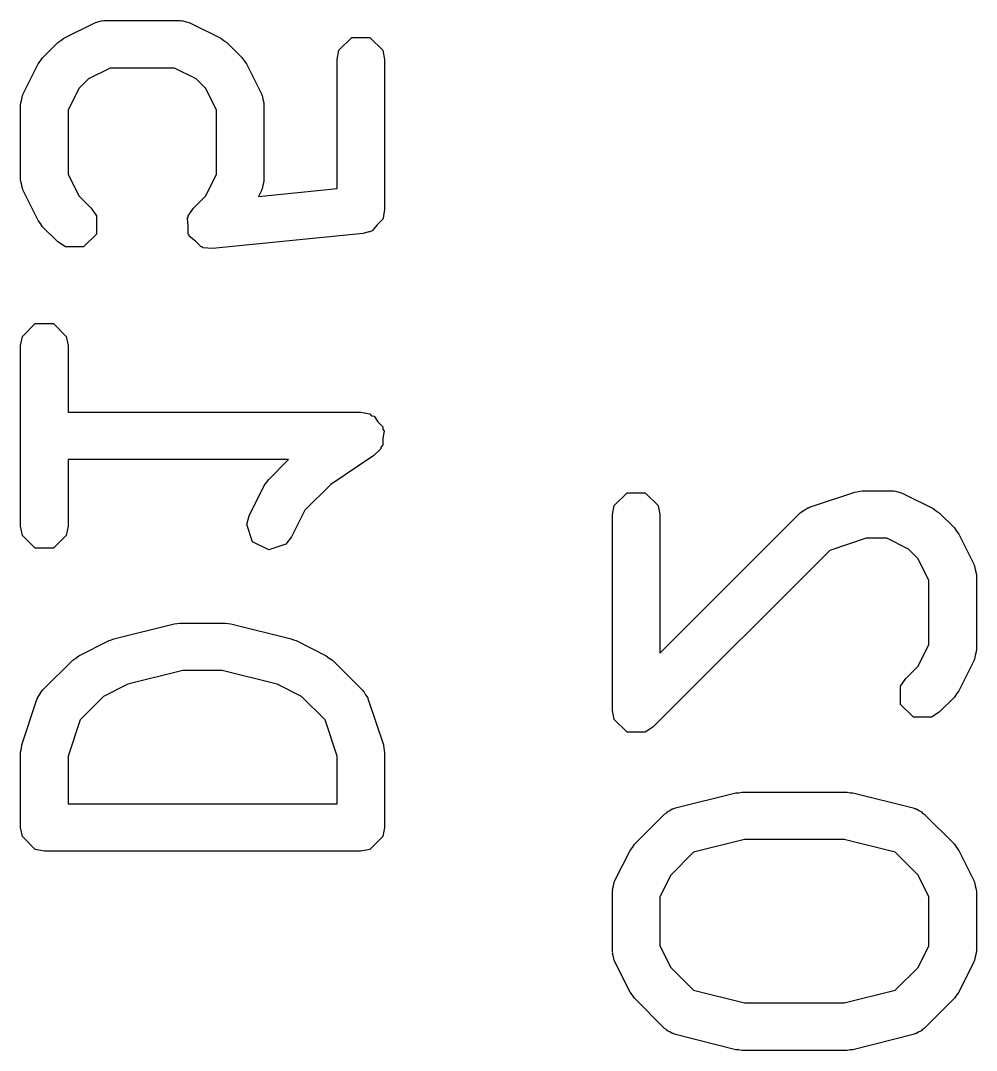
# Model space of a CAD drawing. Extents: x 94.3 to 121.8, y -81.7 to -63.9.
# Drawn here: x 109.328 to 110.862, y -70.477 to -68.823 of the extents above; entities that cross this region are included whole.
import ezdxf

# ---------------------------------------------------------------- set-up
doc = ezdxf.new("R2010")
doc.units = 0
doc.layers.add('BLACK', color=7, linetype='CONTINUOUS')

msp = doc.modelspace()

# ---------------------------------------------------------------- linework, layer by layer
at = {"layer": 'BLACK', "linetype": 'CONTINUOUS'}
for p, q in [((109.454303, -68.824619), (109.460193, -68.823007)), ((109.460193, -68.823007), (109.461021, -68.823283)), ((109.461021, -68.823283), (109.462894, -68.822911)), ((109.462894, -68.822911), (109.583846, -68.822911)), ((109.583846, -68.822911), (109.585717, -68.823283)), ((109.585717, -68.823283), (109.586547, -68.823007)), ((109.586547, -68.823007), (109.592436, -68.824619)), ((109.397474, -68.851123), (109.445855, -68.826933)), ((109.445855, -68.826933), (109.447696, -68.826428)), ((109.447696, -68.826428), (109.448314, -68.825811)), ((109.448314, -68.825811), (109.454303, -68.824619)), ((109.592436, -68.824619), (109.598426, -68.825811)), ((109.598426, -68.825811), (109.599043, -68.826428)), ((109.599043, -68.826428), (109.600885, -68.826933)), ((109.600885, -68.826933), (109.649265, -68.851123)), ((109.387572, -68.85826), (109.392651, -68.854865)), ((109.392651, -68.854865), (109.397474, -68.851123)), ((109.649265, -68.851123), (109.654084, -68.854863)), ((109.654084, -68.854863), (109.659168, -68.85826)), ((109.838932, -68.870621), (109.859552, -68.850001)), ((109.859552, -68.850001), (109.888712, -68.850001)), ((109.888712, -68.850001), (109.909332, -68.870621)), ((109.363382, -68.882452), (109.387572, -68.85826)), ((109.659168, -68.85826), (109.683359, -68.882451)), ((109.836032, -68.885201), (109.838932, -68.870621)), ((109.909332, -68.870621), (109.912232, -68.885201)), ((109.356246, -68.892353), (109.359988, -68.88753)), ((109.359988, -68.88753), (109.363382, -68.882452)), ((109.683359, -68.882451), (109.686753, -68.88753)), ((109.686753, -68.88753), (109.690496, -68.892353)), ((109.836032, -69.092625), (109.836032, -68.885201)), ((109.912232, -68.885201), (109.912232, -69.127106)), ((109.332054, -68.940734), (109.356246, -68.892353)), ((109.471888, -68.899111), (109.437082, -68.916514)), ((109.574851, -68.899111), (109.471888, -68.899111)), ((109.609658, -68.916514), (109.574851, -68.899111)), ((109.690496, -68.892353), (109.714686, -68.940734)), ((109.437082, -68.916514), (109.421636, -68.931959)), ((109.625105, -68.931961), (109.609658, -68.916514)), ((109.421636, -68.931959), (109.404232, -68.966768)), ((109.642508, -68.966767), (109.625105, -68.931961)), ((109.328128, -68.955072), (109.32974, -68.949182)), ((109.328404, -68.955901), (109.328128, -68.955072)), ((109.32974, -68.949182), (109.330932, -68.943193)), ((109.330932, -68.943193), (109.331549, -68.942575)), ((109.331549, -68.942575), (109.332054, -68.940734)), ((109.714686, -68.940734), (109.71519, -68.942575)), ((109.71519, -68.942575), (109.715808, -68.943193)), ((109.715808, -68.943193), (109.716999, -68.949182)), ((109.716999, -68.949182), (109.718612, -68.955072)), ((109.718612, -68.955072), (109.718335, -68.9559)), ((109.328032, -68.957773), (109.328404, -68.955901)), ((109.328032, -69.078725), (109.328032, -68.957773)), ((109.404232, -68.966768), (109.404232, -69.069729)), ((109.642508, -69.069731), (109.642508, -68.966767)), ((109.718335, -68.9559), (109.718708, -68.957773)), ((109.718708, -68.957773), (109.718708, -69.078725)), ((109.404232, -69.069729), (109.421636, -69.104538)), ((109.625105, -69.104537), (109.642508, -69.069731)), ((109.328404, -69.080596), (109.328032, -69.078725)), ((109.328128, -69.081426), (109.328404, -69.080596)), ((109.32974, -69.087315), (109.328128, -69.081426)), ((109.330932, -69.093305), (109.32974, -69.087315)), ((109.716999, -69.087315), (109.715808, -69.093305)), ((109.718612, -69.081426), (109.716999, -69.087315)), ((109.718708, -69.078725), (109.718335, -69.080597)), ((109.718335, -69.080597), (109.718612, -69.081426)), ((109.331549, -69.093922), (109.330932, -69.093305)), ((109.332054, -69.095764), (109.331549, -69.093922)), ((109.356246, -69.144145), (109.332054, -69.095764)), ((109.605286, -69.124356), (109.625105, -69.104537)), ((109.70995, -69.105234), (109.836032, -69.092625)), ((109.714686, -69.095764), (109.70995, -69.105234)), ((109.71519, -69.093922), (109.714686, -69.095764)), ((109.715808, -69.093305), (109.71519, -69.093922)), ((109.421636, -69.104538), (109.441455, -69.124357)), ((109.441455, -69.124357), (109.449713, -69.136718)), ((109.449713, -69.136718), (109.449713, -69.165879)), ((109.597027, -69.136716), (109.605286, -69.124356)), ((109.597027, -69.138732), (109.597027, -69.136716)), ((109.912232, -69.127106), (109.910419, -69.136217)), ((109.910419, -69.136217), (109.910609, -69.138111)), ((109.359988, -69.148967), (109.356246, -69.144145)), ((109.363382, -69.154046), (109.359988, -69.148967)), ((109.387572, -69.178238), (109.363382, -69.154046)), ((109.595751, -69.140292), (109.597027, -69.138732)), ((109.597027, -69.153054), (109.595751, -69.140292)), ((109.597027, -69.165878), (109.597027, -69.153054)), ((109.900266, -69.150751), (109.892143, -69.16068)), ((109.909332, -69.141686), (109.900266, -69.150751)), ((109.909861, -69.139024), (109.909332, -69.141686)), ((109.910609, -69.138111), (109.909861, -69.139024)), ((109.449713, -69.165879), (109.429093, -69.186497)), ((109.598451, -69.167302), (109.597027, -69.165878)), ((109.598652, -69.169307), (109.598451, -69.167302)), ((109.608573, -69.177424), (109.598652, -69.169307)), ((109.877924, -69.165017), (109.636018, -69.189208)), ((109.886812, -69.162306), (109.877924, -69.165017)), ((109.888712, -69.162306), (109.886812, -69.162306)), ((109.889545, -69.161472), (109.888712, -69.162306)), ((109.892143, -69.16068), (109.889545, -69.161472)), ((109.399932, -69.186497), (109.387572, -69.178238)), ((109.429093, -69.186497), (109.399932, -69.186497)), ((109.617646, -69.186497), (109.608573, -69.177424)), ((109.619662, -69.186497), (109.617646, -69.186497)), ((109.621222, -69.187773), (109.619662, -69.186497)), ((109.636018, -69.189208), (109.621222, -69.187773)), ((109.330932, -69.330241), (109.351552, -69.309621)), ((109.351552, -69.309621), (109.380712, -69.309621)), ((109.380712, -69.309621), (109.401332, -69.330241)), ((109.328032, -69.344821), (109.330932, -69.330241)), ((109.401332, -69.330241), (109.404232, -69.344821)), ((109.328032, -69.635107), (109.328032, -69.344821)), ((109.404232, -69.344821), (109.404232, -69.451864)), ((109.404232, -69.451864), (109.874132, -69.451864)), ((109.874132, -69.451864), (109.888712, -69.454764)), ((109.888712, -69.454764), (109.891485, -69.457537)), ((109.891485, -69.457537), (109.895333, -69.458307)), ((109.895333, -69.458307), (109.901488, -69.46754)), ((109.901488, -69.46754), (109.909332, -69.475384)), ((109.909332, -69.475384), (109.909332, -69.479305)), ((109.909332, -69.479305), (109.911508, -69.48257)), ((109.911508, -69.48257), (109.909332, -69.493449)), ((109.909332, -69.493449), (109.909332, -69.504544)), ((109.905789, -69.511164), (109.895266, -69.521665)), ((109.906558, -69.507317), (109.905789, -69.511164)), ((109.909332, -69.504544), (109.906558, -69.507317)), ((109.75796, -69.528064), (109.404232, -69.528064)), ((109.404232, -69.528064), (109.404232, -69.635107)), ((109.726239, -69.559785), (109.75796, -69.528064)), ((109.895266, -69.521665), (109.825836, -69.567951)), ((109.719103, -69.569687), (109.72284, -69.56487)), ((109.72284, -69.56487), (109.726239, -69.559785)), ((109.694911, -69.618068), (109.719103, -69.569687)), ((109.825836, -69.567951), (109.784492, -69.609295)), ((110.280932, -69.601765), (110.301552, -69.581145)), ((110.301552, -69.581145), (110.330712, -69.581145)), ((110.330712, -69.581145), (110.351332, -69.601765)), ((110.59437, -69.60439), (110.66694, -69.5802)), ((110.66694, -69.5802), (110.673, -69.579436)), ((110.673, -69.579436), (110.678989, -69.578245)), ((110.678989, -69.578245), (110.72737, -69.578245)), ((110.72737, -69.578245), (110.729241, -69.578617)), ((110.729241, -69.578617), (110.730071, -69.578341)), ((110.730071, -69.578341), (110.73596, -69.579953)), ((110.73596, -69.579953), (110.74195, -69.581145)), ((110.74195, -69.581145), (110.742567, -69.581762)), ((110.742567, -69.581762), (110.744409, -69.582267)), ((110.744409, -69.582267), (110.792789, -69.606457)), ((109.784492, -69.609295), (109.763067, -69.652146)), ((110.278032, -69.616345), (110.280932, -69.601765)), ((110.278032, -69.930821), (110.278032, -69.616345)), ((110.351332, -69.601765), (110.354232, -69.616345)), ((110.354232, -69.838839), (110.579477, -69.613595)), ((110.354232, -69.616345), (110.354232, -69.838839)), ((110.579477, -69.613595), (110.581063, -69.612534)), ((110.581063, -69.612534), (110.581455, -69.611752)), ((110.581455, -69.611752), (110.586765, -69.608725)), ((110.586765, -69.608725), (110.591837, -69.605336)), ((110.591837, -69.605336), (110.59271, -69.605336)), ((110.59271, -69.605336), (110.59437, -69.60439)), ((110.792789, -69.606457), (110.797608, -69.610197)), ((110.797608, -69.610197), (110.802692, -69.613594)), ((110.802692, -69.613594), (110.826883, -69.637785)), ((109.690985, -69.632406), (109.694911, -69.618068)), ((109.700206, -69.66007), (109.690985, -69.632406)), ((109.330932, -69.649687), (109.328032, -69.635107)), ((109.351552, -69.670307), (109.330932, -69.649687)), ((109.401332, -69.649687), (109.380712, -69.670307)), ((109.404232, -69.635107), (109.401332, -69.649687)), ((110.826883, -69.637785), (110.830277, -69.642864)), ((110.830277, -69.642864), (110.83402, -69.647687)), ((110.83402, -69.647687), (110.85821, -69.696068)), ((109.726288, -69.673111), (109.700206, -69.66007)), ((109.753952, -69.66389), (109.726288, -69.673111)), ((109.763067, -69.652146), (109.753952, -69.66389)), ((110.685172, -69.654445), (110.626997, -69.673836)), ((110.718375, -69.654445), (110.685172, -69.654445)), ((110.753182, -69.671848), (110.718375, -69.654445)), ((109.380712, -69.670307), (109.351552, -69.670307)), ((110.626997, -69.673836), (110.343073, -69.957762)), ((110.768629, -69.687295), (110.753182, -69.671848)), ((110.786032, -69.722101), (110.768629, -69.687295)), ((110.85821, -69.696068), (110.858714, -69.697909)), ((110.858714, -69.697909), (110.859332, -69.698527)), ((110.859332, -69.698527), (110.860523, -69.704516)), ((110.860523, -69.704516), (110.862136, -69.710406)), ((110.862136, -69.710406), (110.861859, -69.711234)), ((110.861859, -69.711234), (110.862232, -69.713107)), ((110.862232, -69.713107), (110.862232, -69.834059)), ((110.786032, -69.825065), (110.786032, -69.722101)), ((109.477843, -69.815859), (109.574605, -69.791668)), ((109.574605, -69.791668), (109.579265, -69.791441)), ((109.579265, -69.791441), (109.583846, -69.79053)), ((109.583846, -69.79053), (109.656418, -69.79053)), ((109.656418, -69.79053), (109.660998, -69.791441)), ((109.660998, -69.791441), (109.665659, -69.791668)), ((109.665659, -69.791668), (109.762421, -69.815859)), ((109.421664, -69.842933), (109.470045, -69.818743)), ((109.470045, -69.818743), (109.474071, -69.81764)), ((109.474071, -69.81764), (109.477843, -69.815859)), ((109.762421, -69.815859), (109.766192, -69.81764)), ((109.766192, -69.81764), (109.770219, -69.818743)), ((109.770219, -69.818743), (109.818599, -69.842933)), ((110.768629, -69.859871), (110.786032, -69.825065)), ((109.411762, -69.850071), (109.416832, -69.846683)), ((109.416832, -69.846683), (109.421664, -69.842933)), ((109.818599, -69.842933), (109.823418, -69.846673)), ((109.823418, -69.846673), (109.828502, -69.85007)), ((110.859332, -69.848639), (110.858714, -69.849256)), ((110.860523, -69.842649), (110.859332, -69.848639)), ((110.862136, -69.83676), (110.860523, -69.842649)), ((110.862232, -69.834059), (110.861859, -69.835931)), ((110.861859, -69.835931), (110.862136, -69.83676)), ((109.363382, -69.898452), (109.411762, -69.850071)), ((109.828502, -69.85007), (109.876883, -69.898451)), ((110.74881, -69.87969), (110.768629, -69.859871)), ((110.85821, -69.851098), (110.83402, -69.899479)), ((110.858714, -69.849256), (110.85821, -69.851098)), ((109.588535, -69.86673), (109.500383, -69.888768)), ((109.651729, -69.86673), (109.588535, -69.86673)), ((109.739879, -69.888767), (109.651729, -69.86673)), ((110.740551, -69.89205), (110.74881, -69.87969)), ((109.362322, -69.900037), (109.363382, -69.898452)), ((109.500383, -69.888768), (109.461272, -69.908324)), ((109.778992, -69.908324), (109.739879, -69.888767)), ((109.876883, -69.898451), (109.877943, -69.900038)), ((110.740551, -69.921212), (110.740551, -69.89205)), ((109.329987, -69.985916), (109.354178, -69.913343)), ((109.354178, -69.913343), (109.355123, -69.911685)), ((109.355123, -69.910812), (109.358513, -69.905738)), ((109.355123, -69.911685), (109.355123, -69.910812)), ((109.358513, -69.905738), (109.36154, -69.900429)), ((109.36154, -69.900429), (109.362322, -69.900037)), ((109.461272, -69.908324), (109.423623, -69.945972)), ((109.816641, -69.945973), (109.778992, -69.908324)), ((109.877943, -69.900038), (109.878725, -69.900429)), ((109.878725, -69.900429), (109.881746, -69.905728)), ((109.881746, -69.905728), (109.885142, -69.910811)), ((109.885142, -69.910811), (109.885142, -69.911686)), ((109.885142, -69.911686), (109.886087, -69.913344)), ((109.886087, -69.913344), (109.910277, -69.985916)), ((110.826883, -69.909381), (110.802692, -69.933572)), ((110.830277, -69.904301), (110.826883, -69.909381)), ((110.83402, -69.899479), (110.830277, -69.904301)), ((110.280932, -69.945401), (110.278032, -69.930821)), ((110.76117, -69.941831), (110.740551, -69.921212)), ((109.423623, -69.945972), (109.404232, -70.004147)), ((109.836032, -70.004146), (109.816641, -69.945973)), ((110.280932, -69.945402), (110.280932, -69.945401)), ((110.301551, -69.966021), (110.280932, -69.945402)), ((110.790332, -69.941831), (110.76117, -69.941831)), ((110.802692, -69.933572), (110.790332, -69.941831)), ((110.343073, -69.957762), (110.330713, -69.966021)), ((110.301552, -69.966021), (110.301551, -69.966021)), ((110.330712, -69.966021), (110.301552, -69.966021)), ((110.330713, -69.966021), (110.330712, -69.966021)), ((109.328032, -69.997964), (109.329223, -69.991974)), ((109.329223, -69.991974), (109.329987, -69.985916)), ((109.910277, -69.985916), (109.91104, -69.991973)), ((109.91104, -69.991973), (109.912232, -69.997964)), ((109.328032, -70.118916), (109.328032, -69.997964)), ((109.404232, -70.004147), (109.404232, -70.080816)), ((109.836032, -70.080816), (109.836032, -70.004146)), ((109.912232, -69.997964), (109.912232, -70.118916)), ((110.379463, -70.087382), (110.476225, -70.063191)), ((110.476225, -70.063191), (110.480888, -70.062964)), ((110.480888, -70.062964), (110.485465, -70.062054)), ((110.485465, -70.062054), (110.654799, -70.062054)), ((110.654799, -70.062054), (110.659379, -70.062965)), ((110.659379, -70.062965), (110.664039, -70.063192)), ((110.664039, -70.063192), (110.760802, -70.087382)), ((109.404232, -70.080816), (109.836032, -70.080816)), ((110.361762, -70.097404), (110.365192, -70.095111)), ((110.365192, -70.095111), (110.366021, -70.093731)), ((110.366021, -70.093731), (110.370243, -70.091736)), ((110.370243, -70.091736), (110.374122, -70.089145)), ((110.374122, -70.089145), (110.37573, -70.089144)), ((110.37573, -70.089144), (110.379463, -70.087382)), ((110.760802, -70.087382), (110.764532, -70.089144)), ((110.764532, -70.089144), (110.766142, -70.089144)), ((110.766142, -70.089144), (110.770024, -70.091738)), ((110.770024, -70.091738), (110.774243, -70.093731)), ((110.774243, -70.093731), (110.77507, -70.095109)), ((110.77507, -70.095109), (110.778502, -70.097403)), ((110.313382, -70.145785), (110.361762, -70.097404)), ((110.778502, -70.097403), (110.826883, -70.145784)), ((109.330932, -70.133496), (109.328032, -70.118916)), ((109.912232, -70.118916), (109.909332, -70.133496)), ((109.351552, -70.154116), (109.330932, -70.133496)), ((109.909332, -70.133496), (109.888712, -70.154116)), ((110.309988, -70.150863), (110.313382, -70.145785)), ((110.490154, -70.138254), (110.408182, -70.158746)), ((110.650111, -70.138254), (110.490154, -70.138254)), ((110.732082, -70.158747), (110.650111, -70.138254)), ((110.826883, -70.145784), (110.830277, -70.150863)), ((109.366132, -70.157016), (109.351552, -70.154116)), ((109.874132, -70.157016), (109.366132, -70.157016)), ((109.888712, -70.154116), (109.874132, -70.157016)), ((110.282054, -70.204067), (110.306246, -70.155686)), ((110.306246, -70.155686), (110.309988, -70.150863)), ((110.408182, -70.158746), (110.371636, -70.195292)), ((110.768629, -70.195294), (110.732082, -70.158747)), ((110.830277, -70.150863), (110.83402, -70.155686)), ((110.83402, -70.155686), (110.85821, -70.204067)), ((110.371636, -70.195292), (110.354232, -70.230101)), ((110.786032, -70.2301), (110.768629, -70.195294)), ((110.278128, -70.218405), (110.27974, -70.212515)), ((110.27974, -70.212515), (110.280932, -70.206526)), ((110.280932, -70.206526), (110.281549, -70.205908)), ((110.281549, -70.205908), (110.282054, -70.204067)), ((110.85821, -70.204067), (110.858714, -70.205908)), ((110.858714, -70.205908), (110.859332, -70.206526)), ((110.859332, -70.206526), (110.860523, -70.212515)), ((110.860523, -70.212515), (110.862136, -70.218405)), ((110.278032, -70.221106), (110.278404, -70.219234)), ((110.278032, -70.317868), (110.278032, -70.221106)), ((110.278404, -70.219234), (110.278128, -70.218405)), ((110.862136, -70.218405), (110.861859, -70.219233)), ((110.861859, -70.219233), (110.862232, -70.221106)), ((110.862232, -70.221106), (110.862232, -70.317868)), ((110.354232, -70.230101), (110.354232, -70.308872)), ((110.786032, -70.308874), (110.786032, -70.2301)), ((110.354232, -70.308872), (110.371636, -70.343681)), ((110.768629, -70.34368), (110.786032, -70.308874)), ((110.278404, -70.319739), (110.278032, -70.317868)), ((110.278128, -70.320569), (110.278404, -70.319739)), ((110.27974, -70.326458), (110.278128, -70.320569)), ((110.280932, -70.332448), (110.27974, -70.326458)), ((110.860523, -70.326458), (110.859332, -70.332448)), ((110.862136, -70.320569), (110.860523, -70.326458)), ((110.862232, -70.317868), (110.861859, -70.31974)), ((110.861859, -70.31974), (110.862136, -70.320569)), ((110.281549, -70.333065), (110.280932, -70.332448)), ((110.282054, -70.334907), (110.281549, -70.333065)), ((110.306246, -70.383288), (110.282054, -70.334907)), ((110.371636, -70.343681), (110.408182, -70.380227)), ((110.732081, -70.380227), (110.768629, -70.34368)), ((110.85821, -70.334907), (110.83402, -70.383288)), ((110.858714, -70.333065), (110.85821, -70.334907)), ((110.859332, -70.332448), (110.858714, -70.333065)), ((110.309988, -70.38811), (110.306246, -70.383288)), ((110.313382, -70.393189), (110.309988, -70.38811)), ((110.361762, -70.44157), (110.313382, -70.393189)), ((110.408182, -70.380227), (110.490154, -70.400721)), ((110.65011, -70.400721), (110.732081, -70.380227)), ((110.826883, -70.39319), (110.778502, -70.441571)), ((110.830277, -70.38811), (110.826883, -70.39319)), ((110.83402, -70.383288), (110.830277, -70.38811)), ((110.490154, -70.400721), (110.65011, -70.400721)), ((110.365192, -70.443862), (110.361762, -70.44157)), ((110.366021, -70.445243), (110.365192, -70.443862)), ((110.77507, -70.443864), (110.774243, -70.445243)), ((110.778502, -70.441571), (110.77507, -70.443864)), ((110.370244, -70.447237), (110.366021, -70.445243)), ((110.374122, -70.449829), (110.370244, -70.447237)), ((110.375729, -70.449829), (110.374122, -70.449829)), ((110.379462, -70.451592), (110.375729, -70.449829)), ((110.476224, -70.475783), (110.379462, -70.451592)), ((110.760802, -70.451592), (110.66404, -70.475783)), ((110.764532, -70.44983), (110.760802, -70.451592)), ((110.766142, -70.44983), (110.764532, -70.44983)), ((110.770024, -70.447235), (110.766142, -70.44983)), ((110.774243, -70.445243), (110.770024, -70.447235)), ((110.480884, -70.476009), (110.476224, -70.475783)), ((110.485465, -70.476921), (110.480884, -70.476009)), ((110.654799, -70.476921), (110.485465, -70.476921)), ((110.659379, -70.476009), (110.654799, -70.476921)), ((110.66404, -70.475783), (110.659379, -70.476009))]:
    msp.add_line(p, q, dxfattribs=at)

doc.saveas('drawing.dxf')
